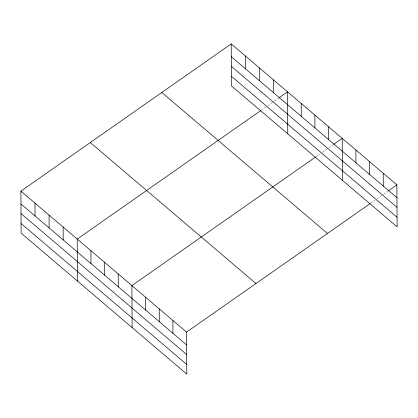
<?xml version="1.0" encoding="UTF-8"?>
<svg xmlns="http://www.w3.org/2000/svg" width="418" height="418" viewBox="0 0 418 418"><rect width="100%" height="100%" fill="white"/><g stroke="black" fill="none" stroke-linecap="round" stroke-linejoin="round"><path stroke-width="0.31" stroke-dasharray="2.09 1.57" d="M261.381 110.148L267.254 106.041M267.786 105.665L272.593 102.3M274.192 101.182L278.461 98.188M316.05 156.672L320.319 153.683M322.456 152.183L327.263 148.824M328.861 147.7L333.136 144.712M370.719 203.19L374.993 200.201M377.125 198.707L381.932 195.342M383.536 194.218L387.805 191.23"/><path stroke-width="0.63" d="M20.9 191.146L186.569 332.117L186.789 374.094L21.119 233.124L20.9 191.146L231.211 43.906L396.881 184.876L397.1 226.854L231.431 85.883L231.211 43.906M260.848 110.524L77.225 239.08L77.445 281.053M278.999 97.817L287.537 91.835L287.762 133.812M315.517 157.043L131.9 285.599L132.119 327.576M333.668 144.335L342.211 138.358L342.431 180.33M186.569 332.117L370.186 203.566M388.338 190.859L396.881 184.876M231.279 56.743L396.948 197.714M231.332 66.358L396.995 207.328M231.384 76.264L397.048 217.235M161.808 92.498L327.477 233.469M90.304 142.559L255.973 283.529M20.968 203.989L186.637 344.96M21.02 213.603L186.684 354.574M21.067 223.51L186.736 364.48M383.212 173.245L383.28 186.083M369.543 161.614L369.611 174.458M355.88 149.984L355.943 162.827M328.543 126.727L328.611 139.565M314.874 115.096L314.942 127.934M301.206 103.465L301.274 116.303M273.456 79.854L273.524 92.691M259.374 67.873L259.442 80.711M245.293 55.887L245.361 68.73M172.9 320.491L172.968 333.329M159.232 308.86L159.3 321.698M145.563 297.229L145.631 310.067M118.231 273.968L118.299 286.805M104.563 262.337L104.631 275.175M90.894 250.706L90.962 263.549M63.144 227.094L63.212 239.932M49.063 215.113L49.131 227.951M34.981 203.132L35.049 215.97"/></g></svg>
